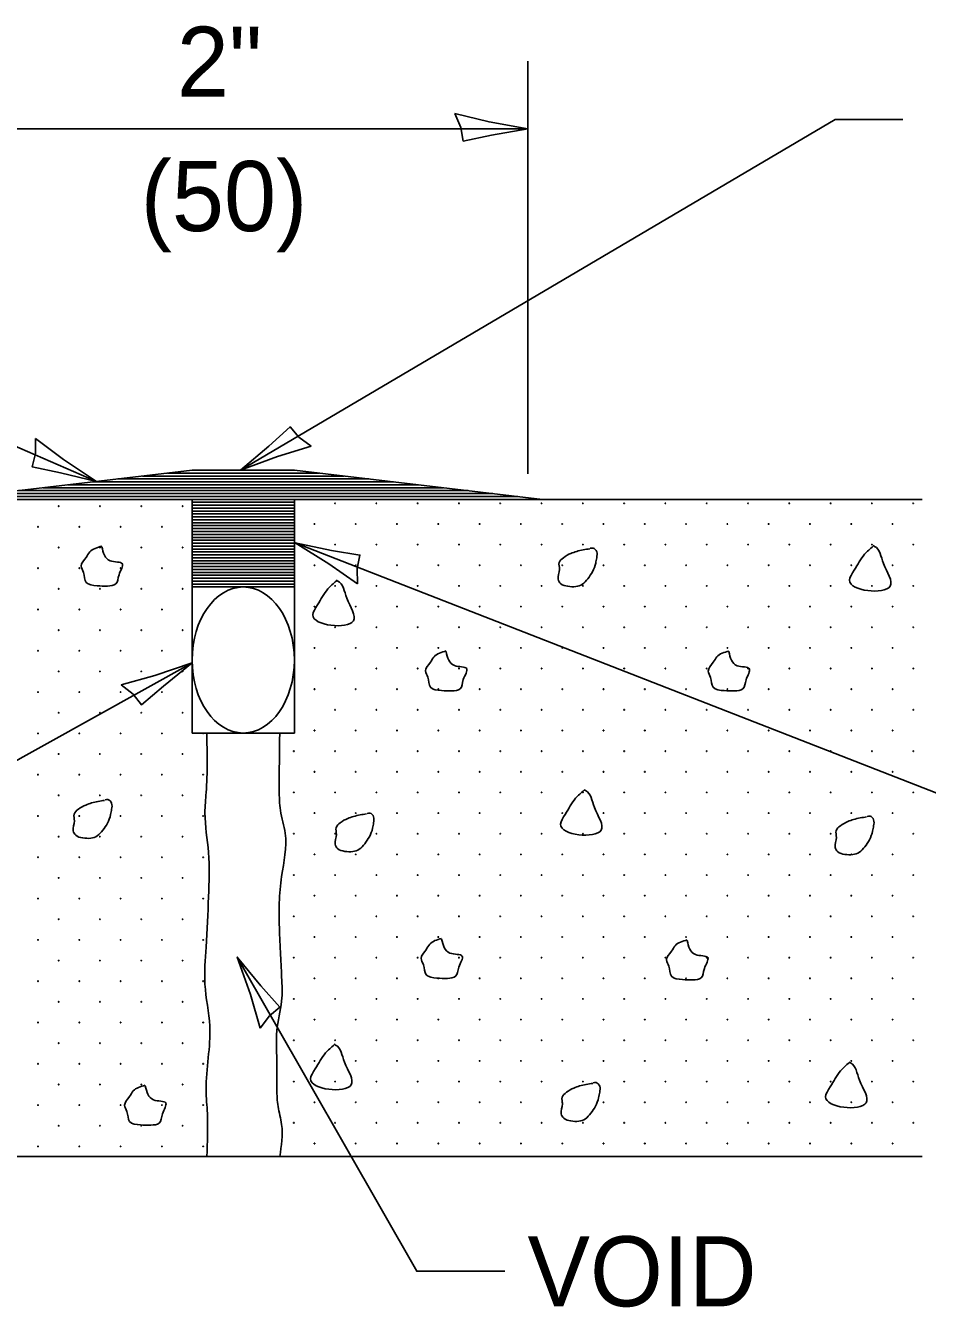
# Model space of a CAD drawing. Extents: x 99582 to 100262, y 99899 to 100604.
# Drawn here: x 100031 to 100067.7, y 100020.4 to 100072.5 of the extents above; entities that cross this region are included whole.
import ezdxf

# ---------------------------------------------------------------- set-up
doc = ezdxf.new("R2010")
doc.units = 0
for name, color, linetype in [('Level 11', 7, 'Continuous'), ('Level 29', 7, 'Continuous'), ('Level 55', 7, 'Continuous')]:
    doc.layers.add(name, color=color, linetype=linetype)

msp = doc.modelspace()

# ---------------------------------------------------------------- linework, layer by layer
at = {"layer": 'Level 11'}
for points in [[(100034.094, 100051.343), (100033.607, 100051.111), (100033.458, 100050.886), (100033.257, 100050.53), (100033.352, 100050.274), (100033.458, 100049.87), (100033.904, 100049.734), (100034.325, 100049.722), (100034.664, 100049.805), (100034.794, 100050.179), (100034.931, 100050.625), (100034.432, 100050.749), (100034.094, 100051.319)], [(100053.936, 100051.237), (100053.407, 100051.13), (100053.17, 100051.047), (100052.867, 100050.875), (100052.695, 100050.673), (100052.707, 100050.4), (100052.653, 100049.996), (100052.76, 100049.818), (100053.045, 100049.711), (100053.372, 100049.699), (100053.639, 100049.794), (100053.859, 100050.02), (100054.049, 100050.305), (100054.179, 100050.655), (100054.221, 100050.875), (100054.221, 100051.119), (100054.072, 100051.267), (100053.954, 100051.255)], [(100065.465, 100051.348), (100065.115, 100051.015), (100064.693, 100050.362), (100064.503, 100049.958), (100066.154, 100049.715), (100065.887, 100050.635), (100065.519, 100051.336), (100065.453, 100051.366)], [(100043.637, 100049.938), (100043.286, 100049.606), (100042.865, 100048.953), (100042.675, 100048.549), (100044.325, 100048.305), (100044.058, 100049.226), (100043.69, 100049.926), (100043.625, 100049.956)], [(100048.097, 100047.081), (100047.61, 100046.849), (100047.461, 100046.624), (100047.26, 100046.268), (100047.355, 100046.012), (100047.461, 100045.609), (100047.907, 100045.472), (100048.328, 100045.46), (100048.667, 100045.543), (100048.797, 100045.917), (100048.934, 100046.363), (100048.435, 100046.487), (100048.097, 100047.057)], [(100059.594, 100047.077), (100059.107, 100046.846), (100058.959, 100046.62), (100058.757, 100046.264), (100058.852, 100046.009), (100058.959, 100045.605), (100059.404, 100045.468), (100059.826, 100045.457), (100060.164, 100045.54), (100060.295, 100045.914), (100060.431, 100046.359), (100059.933, 100046.484), (100059.594, 100047.054)], [(100034.209, 100041.008), (100033.681, 100040.901), (100033.443, 100040.818), (100033.14, 100040.646), (100032.968, 100040.444), (100032.98, 100040.171), (100032.926, 100039.767), (100033.033, 100039.589), (100033.318, 100039.482), (100033.645, 100039.47), (100033.912, 100039.565), (100034.132, 100039.791), (100034.322, 100040.076), (100034.452, 100040.426), (100034.494, 100040.646), (100034.494, 100040.889), (100034.346, 100041.038), (100034.227, 100041.026)], [(100053.714, 100041.424), (100053.363, 100041.091), (100052.942, 100040.438), (100052.752, 100040.034), (100054.402, 100039.791), (100054.135, 100040.711), (100053.767, 100041.412), (100053.702, 100041.442)], [(100044.863, 100040.461), (100044.335, 100040.354), (100044.097, 100040.271), (100043.794, 100040.099), (100043.622, 100039.897), (100043.634, 100039.624), (100043.581, 100039.22), (100043.688, 100039.042), (100043.973, 100038.935), (100044.299, 100038.923), (100044.566, 100039.018), (100044.786, 100039.244), (100044.976, 100039.529), (100045.107, 100039.879), (100045.148, 100040.099), (100045.148, 100040.342), (100045, 100040.49), (100044.881, 100040.479)], [(100065.199, 100040.338), (100064.671, 100040.232), (100064.433, 100040.148), (100064.13, 100039.976), (100063.958, 100039.774), (100063.97, 100039.501), (100063.917, 100039.097), (100064.024, 100038.919), (100064.309, 100038.812), (100064.635, 100038.801), (100064.902, 100038.896), (100065.122, 100039.121), (100065.312, 100039.406), (100065.443, 100039.757), (100065.484, 100039.976), (100065.484, 100040.22), (100065.336, 100040.368), (100065.217, 100040.356)], [(100047.915, 100035.391), (100047.428, 100035.16), (100047.28, 100034.934), (100047.078, 100034.578), (100047.173, 100034.323), (100047.28, 100033.919), (100047.725, 100033.782), (100048.147, 100033.77), (100048.485, 100033.853), (100048.616, 100034.228), (100048.752, 100034.673), (100048.254, 100034.798), (100047.915, 100035.368)], [(100057.9, 100035.331), (100057.413, 100035.099), (100057.264, 100034.874), (100057.062, 100034.517), (100057.157, 100034.262), (100057.264, 100033.858), (100057.71, 100033.722), (100058.131, 100033.71), (100058.47, 100033.793), (100058.6, 100034.167), (100058.737, 100034.612), (100058.238, 100034.737), (100057.9, 100035.307)], [(100043.546, 100031.072), (100043.196, 100030.74), (100042.774, 100030.087), (100042.584, 100029.683), (100044.235, 100029.44), (100043.968, 100030.36), (100043.6, 100031.06), (100043.534, 100031.09)], [(100064.49, 100030.342), (100064.14, 100030.01), (100063.718, 100029.356), (100063.528, 100028.953), (100065.179, 100028.709), (100064.912, 100029.63), (100064.544, 100030.33), (100064.478, 100030.36)], [(100054.057, 100029.501), (100053.528, 100029.394), (100053.291, 100029.311), (100052.988, 100029.139), (100052.816, 100028.937), (100052.828, 100028.664), (100052.774, 100028.26), (100052.881, 100028.082), (100053.166, 100027.975), (100053.493, 100027.963), (100053.76, 100028.058), (100053.98, 100028.284), (100054.17, 100028.569), (100054.3, 100028.919), (100054.342, 100029.139), (100054.342, 100029.383), (100054.193, 100029.531), (100054.075, 100029.519)], [(100035.86, 100029.424), (100035.373, 100029.193), (100035.224, 100028.967), (100035.022, 100028.611), (100035.117, 100028.355), (100035.224, 100027.952), (100035.67, 100027.815), (100036.091, 100027.803), (100036.43, 100027.886), (100036.56, 100028.26), (100036.697, 100028.706), (100036.198, 100028.83), (100035.86, 100029.4)]]:
    msp.add_spline(points, degree=3, dxfattribs=at)
at = {"layer": 'Level 29'}
for p, q in [((100027.675, 100053.245), (100037.769, 100054.433)), ((100034.741, 100054.077), (100044.953, 100054.077)), ((100035.75, 100054.195), (100043.944, 100054.195)), ((100036.76, 100054.314), (100042.935, 100054.314)), ((100037.769, 100054.433), (100041.925, 100054.433)), ((100041.925, 100054.433), (100052.019, 100053.245)), ((100029.694, 100053.483), (100050, 100053.483)), ((100030.703, 100053.602), (100048.991, 100053.602)), ((100031.713, 100053.72), (100047.982, 100053.72)), ((100032.722, 100053.839), (100046.972, 100053.839)), ((100033.732, 100053.958), (100045.963, 100053.958)), ((100010.457, 100053.245), (100067.457, 100053.245)), ((100028.685, 100053.364), (100051.01, 100053.364)), ((100037.769, 100053.245), (100037.769, 100043.745)), ((100037.769, 100053.127), (100041.925, 100053.127)), ((100037.769, 100053.008), (100041.925, 100053.008)), ((100041.925, 100053.245), (100041.925, 100043.745)), ((100037.769, 100052.889), (100041.925, 100052.889)), ((100037.769, 100052.77), (100041.925, 100052.77)), ((100037.769, 100052.652), (100041.925, 100052.652)), ((100037.769, 100052.533), (100041.925, 100052.533)), ((100037.769, 100052.414), (100041.925, 100052.414)), ((100037.769, 100052.295), (100041.925, 100052.295)), ((100037.769, 100052.177), (100041.925, 100052.177)), ((100037.769, 100052.058), (100041.925, 100052.058)), ((100037.769, 100051.939), (100041.925, 100051.939)), ((100037.769, 100051.82), (100041.925, 100051.82)), ((100037.769, 100051.702), (100041.925, 100051.702)), ((100037.769, 100051.583), (100041.925, 100051.583)), ((100037.769, 100051.464), (100041.925, 100051.464)), ((100037.769, 100051.345), (100041.925, 100051.345)), ((100037.769, 100051.227), (100041.925, 100051.227)), ((100037.769, 100051.108), (100041.925, 100051.108)), ((100037.769, 100050.989), (100041.925, 100050.989)), ((100037.769, 100050.87), (100041.925, 100050.87)), ((100037.769, 100050.752), (100041.925, 100050.752)), ((100037.769, 100050.633), (100041.925, 100050.633)), ((100037.769, 100050.514), (100041.925, 100050.514)), ((100037.769, 100050.395), (100041.925, 100050.395)), ((100037.769, 100050.277), (100041.925, 100050.277)), ((100037.769, 100050.158), (100041.925, 100050.158)), ((100037.769, 100050.039), (100041.925, 100050.039)), ((100037.769, 100049.92), (100041.925, 100049.92)), ((100037.769, 100049.802), (100041.925, 100049.802)), ((100037.769, 100049.683), (100041.925, 100049.683)), ((100037.769, 100043.745), (100041.925, 100043.745)), ((100010.457, 100026.527), (100067.457, 100026.527))]:
    msp.add_line(p, q, dxfattribs=at)
for centre in [(100032.34, 100052.968), (100034.019, 100052.968), (100035.699, 100052.968), (100037.378, 100052.968), (100043.582, 100053.085), (100045.262, 100053.085), (100046.941, 100053.085), (100048.621, 100053.085), (100050.3, 100053.085), (100051.979, 100053.085), (100053.659, 100053.085), (100055.338, 100053.085), (100057.017, 100053.085), (100058.697, 100053.085), (100060.376, 100053.085), (100062.056, 100053.085), (100063.735, 100053.085), (100065.414, 100053.085), (100067.094, 100053.085), (100031.5, 100052.128), (100033.18, 100052.128), (100034.859, 100052.128), (100036.538, 100052.128), (100042.743, 100052.245), (100044.422, 100052.245), (100046.101, 100052.245), (100047.781, 100052.245), (100049.46, 100052.245), (100051.14, 100052.245), (100052.819, 100052.245), (100054.498, 100052.245), (100056.178, 100052.245), (100057.857, 100052.245), (100059.536, 100052.245), (100061.216, 100052.245), (100062.895, 100052.245), (100064.575, 100052.245), (100066.254, 100052.245), (100043.582, 100051.406), (100045.262, 100051.406), (100046.941, 100051.406), (100048.621, 100051.406), (100050.3, 100051.406), (100051.979, 100051.406), (100053.659, 100051.406), (100055.338, 100051.406), (100057.017, 100051.406), (100058.697, 100051.406), (100060.376, 100051.406), (100062.056, 100051.406), (100063.735, 100051.406), (100065.414, 100051.406), (100067.094, 100051.406), (100032.34, 100051.288), (100034.019, 100051.288), (100035.699, 100051.288), (100037.378, 100051.288), (100031.5, 100050.449), (100033.18, 100050.449), (100034.859, 100050.449), (100036.538, 100050.449), (100042.743, 100050.566), (100044.422, 100050.566), (100046.101, 100050.566), (100047.781, 100050.566), (100049.46, 100050.566), (100051.14, 100050.566), (100052.819, 100050.566), (100054.498, 100050.566), (100056.178, 100050.566), (100057.857, 100050.566), (100059.536, 100050.566), (100061.216, 100050.566), (100062.895, 100050.566), (100064.575, 100050.566), (100066.254, 100050.566), (100032.34, 100049.609), (100034.019, 100049.609), (100035.699, 100049.609), (100037.378, 100049.609), (100043.582, 100049.726), (100045.262, 100049.726), (100046.941, 100049.726), (100048.621, 100049.726), (100050.3, 100049.726), (100051.979, 100049.726), (100053.659, 100049.726), (100055.338, 100049.726), (100057.017, 100049.726), (100058.697, 100049.726), (100060.376, 100049.726), (100062.056, 100049.726), (100063.735, 100049.726), (100065.414, 100049.726), (100067.094, 100049.726), (100031.5, 100048.769), (100033.18, 100048.769), (100034.859, 100048.769), (100036.538, 100048.769), (100042.743, 100048.887), (100044.422, 100048.887), (100046.101, 100048.887), (100047.781, 100048.887), (100049.46, 100048.887), (100051.14, 100048.887), (100052.819, 100048.887), (100054.498, 100048.887), (100056.178, 100048.887), (100057.857, 100048.887), (100059.536, 100048.887), (100061.216, 100048.887), (100062.895, 100048.887), (100064.575, 100048.887), (100066.254, 100048.887), (100032.34, 100047.929), (100034.019, 100047.929), (100035.699, 100047.929), (100037.378, 100047.929), (100043.582, 100048.047), (100045.262, 100048.047), (100046.941, 100048.047), (100048.621, 100048.047), (100050.3, 100048.047), (100051.979, 100048.047), (100053.659, 100048.047), (100055.338, 100048.047), (100057.017, 100048.047), (100058.697, 100048.047), (100060.376, 100048.047), (100062.056, 100048.047), (100063.735, 100048.047), (100065.414, 100048.047), (100067.094, 100048.047), (100042.743, 100047.207), (100044.422, 100047.207), (100046.101, 100047.207), (100047.781, 100047.207), (100049.46, 100047.207), (100051.14, 100047.207), (100052.819, 100047.207), (100054.498, 100047.207), (100056.178, 100047.207), (100057.857, 100047.207), (100059.536, 100047.207), (100061.216, 100047.207), (100062.895, 100047.207), (100064.575, 100047.207), (100066.254, 100047.207), (100031.5, 100047.09), (100033.18, 100047.09), (100034.859, 100047.09), (100036.538, 100047.09), (100032.34, 100046.25), (100034.019, 100046.25), (100035.699, 100046.25), (100037.378, 100046.25), (100043.582, 100046.368), (100045.262, 100046.368), (100046.941, 100046.368), (100048.621, 100046.368), (100050.3, 100046.368), (100051.979, 100046.368), (100053.659, 100046.368), (100055.338, 100046.368), (100057.017, 100046.368), (100058.697, 100046.368), (100060.376, 100046.368), (100062.056, 100046.368), (100063.735, 100046.368), (100065.414, 100046.368), (100067.094, 100046.368), (100031.5, 100045.41), (100033.18, 100045.41), (100034.859, 100045.41), (100036.538, 100045.41), (100042.743, 100045.528), (100044.422, 100045.528), (100046.101, 100045.528), (100047.781, 100045.528), (100049.46, 100045.528), (100051.14, 100045.528), (100052.819, 100045.528), (100054.498, 100045.528), (100056.178, 100045.528), (100057.857, 100045.528), (100059.536, 100045.528), (100061.216, 100045.528), (100062.895, 100045.528), (100064.575, 100045.528), (100066.254, 100045.528), (100043.582, 100044.688), (100045.262, 100044.688), (100046.941, 100044.688), (100048.621, 100044.688), (100050.3, 100044.688), (100051.979, 100044.688), (100053.659, 100044.688), (100055.338, 100044.688), (100057.017, 100044.688), (100058.697, 100044.688), (100060.376, 100044.688), (100062.056, 100044.688), (100063.735, 100044.688), (100065.414, 100044.688), (100067.094, 100044.688), (100032.34, 100044.571), (100034.019, 100044.571), (100035.699, 100044.571), (100037.378, 100044.571), (100031.5, 100043.731), (100033.18, 100043.731), (100034.859, 100043.731), (100036.538, 100043.731), (100038.218, 100043.731), (100042.743, 100043.849), (100044.422, 100043.849), (100046.101, 100043.849), (100047.781, 100043.849), (100049.46, 100043.849), (100051.14, 100043.849), (100052.819, 100043.849), (100054.498, 100043.849), (100056.178, 100043.849), (100057.857, 100043.849), (100059.536, 100043.849), (100061.216, 100043.849), (100062.895, 100043.849), (100064.575, 100043.849), (100066.254, 100043.849), (100032.34, 100042.891), (100034.019, 100042.891), (100035.699, 100042.891), (100037.378, 100042.891), (100041.903, 100043.009), (100043.582, 100043.009), (100045.262, 100043.009), (100046.941, 100043.009), (100048.621, 100043.009), (100050.3, 100043.009), (100051.979, 100043.009), (100053.659, 100043.009), (100055.338, 100043.009), (100057.017, 100043.009), (100058.697, 100043.009), (100060.376, 100043.009), (100062.056, 100043.009), (100063.735, 100043.009), (100065.414, 100043.009), (100067.094, 100043.009), (100031.5, 100042.052), (100033.18, 100042.052), (100034.859, 100042.052), (100036.538, 100042.052), (100038.218, 100042.052), (100042.743, 100042.169), (100044.422, 100042.169), (100046.101, 100042.169), (100047.781, 100042.169), (100049.46, 100042.169), (100051.14, 100042.169), (100052.819, 100042.169), (100054.498, 100042.169), (100056.178, 100042.169), (100057.857, 100042.169), (100059.536, 100042.169), (100061.216, 100042.169), (100062.895, 100042.169), (100064.575, 100042.169), (100066.254, 100042.169), (100032.34, 100041.212), (100034.019, 100041.212), (100035.699, 100041.212), (100037.378, 100041.212), (100041.903, 100041.33), (100043.582, 100041.33), (100045.262, 100041.33), (100046.941, 100041.33), (100048.621, 100041.33), (100050.3, 100041.33), (100051.979, 100041.33), (100053.659, 100041.33), (100055.338, 100041.33), (100057.017, 100041.33), (100058.697, 100041.33), (100060.376, 100041.33), (100062.056, 100041.33), (100063.735, 100041.33), (100065.414, 100041.33), (100067.094, 100041.33), (100042.743, 100040.49), (100044.422, 100040.49), (100046.101, 100040.49), (100047.781, 100040.49), (100049.46, 100040.49), (100051.14, 100040.49), (100052.819, 100040.49), (100054.498, 100040.49), (100056.178, 100040.49), (100057.857, 100040.49), (100059.536, 100040.49), (100061.216, 100040.49), (100062.895, 100040.49), (100064.575, 100040.49), (100066.254, 100040.49), (100031.5, 100040.372), (100033.18, 100040.372), (100034.859, 100040.372), (100036.538, 100040.372), (100038.218, 100040.372), (100032.34, 100039.533), (100034.019, 100039.533), (100035.699, 100039.533), (100037.378, 100039.533), (100041.903, 100039.65), (100043.582, 100039.65), (100045.262, 100039.65), (100046.941, 100039.65), (100048.621, 100039.65), (100050.3, 100039.65), (100051.979, 100039.65), (100053.659, 100039.65), (100055.338, 100039.65), (100057.017, 100039.65), (100058.697, 100039.65), (100060.376, 100039.65), (100062.056, 100039.65), (100063.735, 100039.65), (100065.414, 100039.65), (100067.094, 100039.65), (100031.5, 100038.693), (100033.18, 100038.693), (100034.859, 100038.693), (100036.538, 100038.693), (100038.218, 100038.693), (100042.743, 100038.81), (100044.422, 100038.81), (100046.101, 100038.81), (100047.781, 100038.81), (100049.46, 100038.81), (100051.14, 100038.81), (100052.819, 100038.81), (100054.498, 100038.81), (100056.178, 100038.81), (100057.857, 100038.81), (100059.536, 100038.81), (100061.216, 100038.81), (100062.895, 100038.81), (100064.575, 100038.81), (100066.254, 100038.81), (100032.34, 100037.853), (100034.019, 100037.853), (100035.699, 100037.853), (100037.378, 100037.853), (100041.903, 100037.971), (100043.582, 100037.971), (100045.262, 100037.971), (100046.941, 100037.971), (100048.621, 100037.971), (100050.3, 100037.971), (100051.979, 100037.971), (100053.659, 100037.971), (100055.338, 100037.971), (100057.017, 100037.971), (100058.697, 100037.971), (100060.376, 100037.971), (100062.056, 100037.971), (100063.735, 100037.971), (100065.414, 100037.971), (100067.094, 100037.971), (100031.5, 100037.014), (100033.18, 100037.014), (100034.859, 100037.014), (100036.538, 100037.014), (100038.218, 100037.014), (100042.743, 100037.131), (100044.422, 100037.131), (100046.101, 100037.131), (100047.781, 100037.131), (100049.46, 100037.131), (100051.14, 100037.131), (100052.819, 100037.131), (100054.498, 100037.131), (100056.178, 100037.131), (100057.857, 100037.131), (100059.536, 100037.131), (100061.216, 100037.131), (100062.895, 100037.131), (100064.575, 100037.131), (100066.254, 100037.131), (100041.903, 100036.291), (100043.582, 100036.291), (100045.262, 100036.291), (100046.941, 100036.291), (100048.621, 100036.291), (100050.3, 100036.291), (100051.979, 100036.291), (100053.659, 100036.291), (100055.338, 100036.291), (100057.017, 100036.291), (100058.697, 100036.291), (100060.376, 100036.291), (100062.056, 100036.291), (100063.735, 100036.291), (100065.414, 100036.291), (100067.094, 100036.291), (100032.34, 100036.174), (100034.019, 100036.174), (100035.699, 100036.174), (100037.378, 100036.174), (100031.5, 100035.334), (100033.18, 100035.334), (100034.859, 100035.334), (100036.538, 100035.334), (100038.218, 100035.334), (100042.743, 100035.452), (100044.422, 100035.452), (100046.101, 100035.452), (100047.781, 100035.452), (100049.46, 100035.452), (100051.14, 100035.452), (100052.819, 100035.452), (100054.498, 100035.452), (100056.178, 100035.452), (100057.857, 100035.452), (100059.536, 100035.452), (100061.216, 100035.452), (100062.895, 100035.452), (100064.575, 100035.452), (100066.254, 100035.452), (100032.34, 100034.494), (100034.019, 100034.494), (100035.699, 100034.494), (100037.378, 100034.494), (100041.903, 100034.612), (100043.582, 100034.612), (100045.262, 100034.612), (100046.941, 100034.612), (100048.621, 100034.612), (100050.3, 100034.612), (100051.979, 100034.612), (100053.659, 100034.612), (100055.338, 100034.612), (100057.017, 100034.612), (100058.697, 100034.612), (100060.376, 100034.612), (100062.056, 100034.612), (100063.735, 100034.612), (100065.414, 100034.612), (100067.094, 100034.612), (100031.5, 100033.655), (100033.18, 100033.655), (100034.859, 100033.655), (100036.538, 100033.655), (100038.218, 100033.655), (100042.743, 100033.772), (100044.422, 100033.772), (100046.101, 100033.772), (100047.781, 100033.772), (100049.46, 100033.772), (100051.14, 100033.772), (100052.819, 100033.772), (100054.498, 100033.772), (100056.178, 100033.772), (100057.857, 100033.772), (100059.536, 100033.772), (100061.216, 100033.772), (100062.895, 100033.772), (100064.575, 100033.772), (100066.254, 100033.772), (100032.34, 100032.815), (100034.019, 100032.815), (100035.699, 100032.815), (100037.378, 100032.815), (100041.903, 100032.933), (100043.582, 100032.933), (100045.262, 100032.933), (100046.941, 100032.933), (100048.621, 100032.933), (100050.3, 100032.933), (100051.979, 100032.933), (100053.659, 100032.933), (100055.338, 100032.933), (100057.017, 100032.933), (100058.697, 100032.933), (100060.376, 100032.933), (100062.056, 100032.933), (100063.735, 100032.933), (100065.414, 100032.933), (100067.094, 100032.933), (100042.743, 100032.093), (100044.422, 100032.093), (100046.101, 100032.093), (100047.781, 100032.093), (100049.46, 100032.093), (100051.14, 100032.093), (100052.819, 100032.093), (100054.498, 100032.093), (100056.178, 100032.093), (100057.857, 100032.093), (100059.536, 100032.093), (100061.216, 100032.093), (100062.895, 100032.093), (100064.575, 100032.093), (100066.254, 100032.093), (100031.5, 100031.975), (100033.18, 100031.975), (100034.859, 100031.975), (100036.538, 100031.975), (100038.218, 100031.975), (100032.34, 100031.136), (100034.019, 100031.136), (100035.699, 100031.136), (100037.378, 100031.136), (100041.903, 100031.253), (100043.582, 100031.253), (100045.262, 100031.253), (100046.941, 100031.253), (100048.621, 100031.253), (100050.3, 100031.253), (100051.979, 100031.253), (100053.659, 100031.253), (100055.338, 100031.253), (100057.017, 100031.253), (100058.697, 100031.253), (100060.376, 100031.253), (100062.056, 100031.253), (100063.735, 100031.253), (100065.414, 100031.253), (100067.094, 100031.253), (100031.5, 100030.296), (100033.18, 100030.296), (100034.859, 100030.296), (100036.538, 100030.296), (100038.218, 100030.296), (100042.743, 100030.414), (100044.422, 100030.414), (100046.101, 100030.414), (100047.781, 100030.414), (100049.46, 100030.414), (100051.14, 100030.414), (100052.819, 100030.414), (100054.498, 100030.414), (100056.178, 100030.414), (100057.857, 100030.414), (100059.536, 100030.414), (100061.216, 100030.414), (100062.895, 100030.414), (100064.575, 100030.414), (100066.254, 100030.414), (100041.903, 100029.574), (100043.582, 100029.574), (100045.262, 100029.574), (100046.941, 100029.574), (100048.621, 100029.574), (100050.3, 100029.574), (100051.979, 100029.574), (100053.659, 100029.574), (100055.338, 100029.574), (100057.017, 100029.574), (100058.697, 100029.574), (100060.376, 100029.574), (100062.056, 100029.574), (100063.735, 100029.574), (100065.414, 100029.574), (100067.094, 100029.574), (100032.34, 100029.456), (100034.019, 100029.456), (100035.699, 100029.456), (100037.378, 100029.456), (100031.5, 100028.617), (100033.18, 100028.617), (100034.859, 100028.617), (100036.538, 100028.617), (100038.218, 100028.617), (100042.743, 100028.734), (100044.422, 100028.734), (100046.101, 100028.734), (100047.781, 100028.734), (100049.46, 100028.734), (100051.14, 100028.734), (100052.819, 100028.734), (100054.498, 100028.734), (100056.178, 100028.734), (100057.857, 100028.734), (100059.536, 100028.734), (100061.216, 100028.734), (100062.895, 100028.734), (100064.575, 100028.734), (100066.254, 100028.734), (100032.34, 100027.777), (100034.019, 100027.777), (100035.699, 100027.777), (100037.378, 100027.777), (100041.903, 100027.895), (100043.582, 100027.895), (100045.262, 100027.895), (100046.941, 100027.895), (100048.621, 100027.895), (100050.3, 100027.895), (100051.979, 100027.895), (100053.659, 100027.895), (100055.338, 100027.895), (100057.017, 100027.895), (100058.697, 100027.895), (100060.376, 100027.895), (100062.056, 100027.895), (100063.735, 100027.895), (100065.414, 100027.895), (100067.094, 100027.895), (100031.5, 100026.937), (100033.18, 100026.937), (100034.859, 100026.937), (100036.538, 100026.937), (100038.218, 100026.937), (100042.743, 100027.055), (100044.422, 100027.055), (100046.101, 100027.055), (100047.781, 100027.055), (100049.46, 100027.055), (100051.14, 100027.055), (100052.819, 100027.055), (100054.498, 100027.055), (100056.178, 100027.055), (100057.857, 100027.055), (100059.536, 100027.055), (100061.216, 100027.055), (100062.895, 100027.055), (100064.575, 100027.055), (100066.254, 100027.055)]:
    msp.add_circle(centre, 0.0119, dxfattribs=at)
msp.add_ellipse((100039.846, 100046.714), major_axis=(0, -2.969), ratio=0.7, dxfattribs=at)
for points in [[(100038.363, 100043.745), (100038.338, 100041.328), (100038.289, 100040.499), (100038.435, 100038.891), (100038.435, 100037.088), (100038.338, 100035.042), (100038.289, 100033.532), (100038.484, 100031.826), (100038.338, 100029.244), (100038.387, 100028.269), (100038.363, 100026.527)], [(100041.332, 100043.745), (100041.31, 100041.425), (100041.359, 100040.597), (100041.554, 100039.671), (100041.408, 100037.917), (100041.31, 100036.845), (100041.31, 100035.967), (100041.359, 100034.847), (100041.408, 100033.824), (100041.408, 100032.849), (100041.213, 100031.632), (100041.213, 100030.462), (100041.213, 100029.244), (100041.262, 100028.562), (100041.408, 100027.83), (100041.332, 100026.527)]]:
    msp.add_spline(points, degree=3, dxfattribs=at)
at = {"layer": 'Level 55'}
for p, q in [((100051.425, 100054.289), (100051.425, 100071.058)), ((100033.878, 100053.976), (99999.998, 100068.633)), ((100039.734, 100054.433), (100063.919, 100068.688)), ((100063.919, 100068.688), (100066.665, 100068.688)), ((100027.675, 100068.308), (100051.425, 100068.308)), ((100041.954, 100051.472), (100069.842, 100040.595)), ((100037.773, 100046.599), (100020.634, 100037.092))]:
    msp.add_line(p, q, dxfattribs=at)
for points in [[(100048.457, 100068.929), (100048.699, 100068.359), (100048.791, 100067.811), (100049.941, 100068.05), (100051.425, 100068.308), (100049.841, 100068.596)], [(100042.607, 100055.405), (100042.109, 100055.774), (100041.751, 100056.197), (100040.883, 100055.408), (100039.734, 100054.433), (100041.245, 100054.989)], [(100031.401, 100055.724), (100031.396, 100055.105), (100031.264, 100054.566), (100032.413, 100054.33), (100033.878, 100053.976), (100032.538, 100054.869)], [(100044.494, 100049.815), (100044.476, 100050.435), (100044.588, 100050.978), (100043.43, 100051.172), (100041.954, 100051.472), (100043.324, 100050.629)], [(100034.876, 100045.702), (100035.364, 100045.32), (100035.711, 100044.888), (100036.599, 100045.654), (100037.773, 100046.599), (100036.248, 100046.082)], [(100040.536, 100031.748), (100040.911, 100032.241), (100041.34, 100032.594), (100040.562, 100033.472), (100039.603, 100034.634), (100040.138, 100033.116)]]:
    msp.add_lwpolyline(points, close=True, dxfattribs=at)
msp.add_lwpolyline([(100050.486, 100021.859), (100046.901, 100021.859), (100039.603, 100034.634)], dxfattribs=at)

# ---------------------------------------------------------------- texts
for s, p in [('2"', (100037.145, 100069.615)), ('(50)', (100035.675, 100064.153)), ('VOID', (100051.406, 100020.434))]:
    msp.add_text(s, height=2.85, dxfattribs=at).set_placement(p)

doc.saveas('drawing.dxf')
